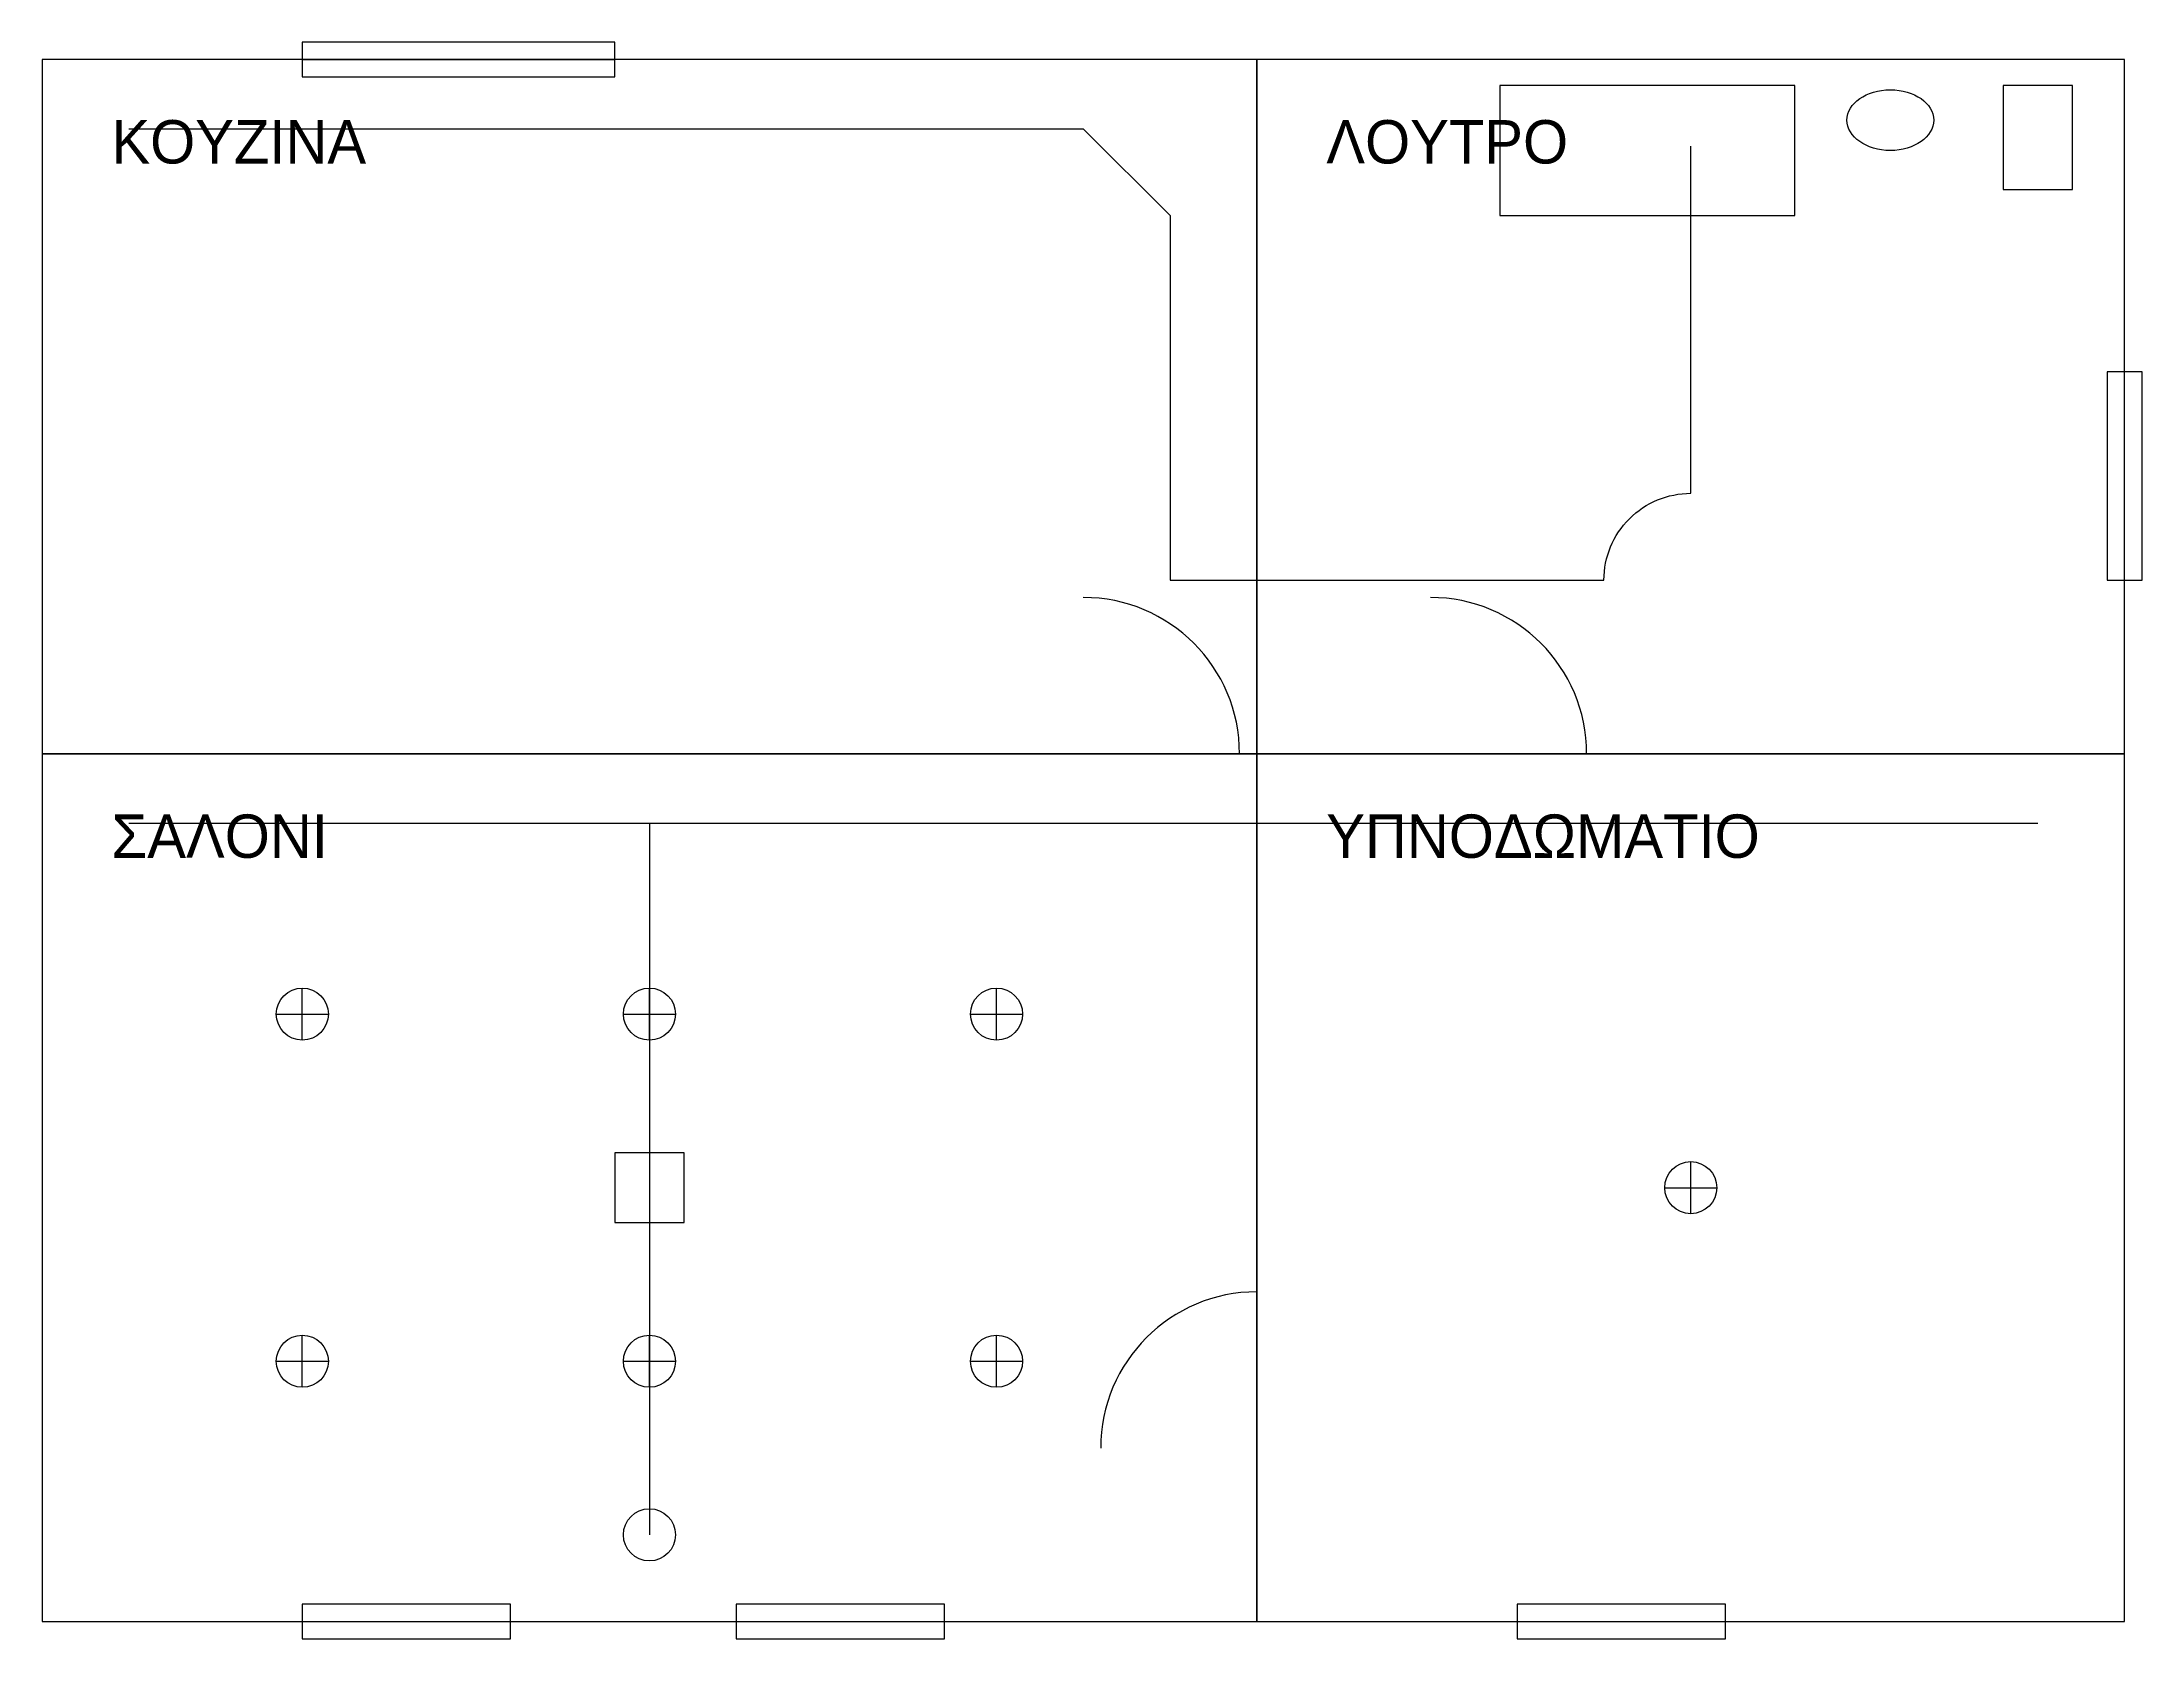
# Model space of a CAD drawing. Header units: millimetres. Extents: x 0 to 12100, y -100 to 9100.
import ezdxf

# ---------------------------------------------------------------- set-up
doc = ezdxf.new("R2010")
doc.units = ezdxf.units.MM
for name, color, linetype in [('ΑΕΡΑΓΩΓΟΙ', 4, 'Continuous'), ('ΔΑΠΕΔΑ', 8, 'Continuous'), ('ΚΕΙΜΕΝΑ', 7, 'Continuous'), ('ΚΟΥΦΩΜΑΤΑ', 3, 'Continuous'), ('ΤΟΙΧΟΙ', 7, 'Continuous'), ('ΥΓΙΕΙΝΗ', 6, 'Continuous'), ('ΥΔΡΕΥΣΗ', 5, 'Continuous'), ('ΦΩΤΙΣΜΟΣ', 2, 'Continuous')]:
    doc.layers.add(name, color=color, linetype=linetype)

# ---------------------------------------------------------------- blocks, each defined once
blk = doc.blocks.new('ΠΑΡΑΘΥΡΟ')
blk.add_line((0, 0), (1200, 0))
blk.add_lwpolyline([(0, -100), (1200, -100), (1200, 100), (0, 100)], close=True)
blk = doc.blocks.new('*U4')
blk.add_line((0, 0), (1800, 0))
blk.add_lwpolyline([(0, -100), (1800, -100), (1800, 100), (0, 100)], close=True)
blk = doc.blocks.new('ΠΟΡΤΑ')
blk.add_line((0, 0), (900, 0))
blk.add_arc((0, 0), 900, 0, 90)
blk = doc.blocks.new('ΛΕΚΑΝΗ')
blk.add_lwpolyline([(0, 0), (400, 0), (400, 600), (0, 600)], close=True)
blk = doc.blocks.new('ΝΙΠΤΗΡΑΣ')
blk.add_ellipse((250, 200), major_axis=(250, 0), ratio=0.7)
blk = doc.blocks.new('ΣΕΤ ΛΟΥΤΡΟΥ')
blk.add_lwpolyline([(1600, 0), (3300, 0), (3300, 750), (1600, 750)], close=True)
for name, p in [('ΛΕΚΑΝΗ', (0, 0)), ('ΝΙΠΤΗΡΑΣ', (800, 0))]:
    blk.add_blockref(name, p)
blk = doc.blocks.new('ΦΩΤΙΣΤΙΚΟ')
for p, q in [((0, -150), (0, 150)), ((-150, 0), (150, 0))]:
    blk.add_line(p, q)
blk.add_circle((0, 0), 150)

msp = doc.modelspace()

# ---------------------------------------------------------------- hatches: boundary and pattern name
at = {"layer": 'ΔΑΠΕΔΑ'}
h = msp.add_hatch(dxfattribs=at)
h.set_pattern_fill('ANSI31', color=256, scale=50, style=0, pattern_type=0)
h.set_pattern_definition([])
h.paths.add_polyline_path([(0, 5000), (7000, 5000), (7000, 9000), (0, 9000)])
h = msp.add_hatch(dxfattribs=at)
h.set_pattern_fill('ANSI31', color=256, scale=50, style=0, pattern_type=0)
h.set_pattern_definition([])
h.paths.add_polyline_path([(7000, 5000), (12000, 5000), (12000, 9000), (7000, 9000)])
h = msp.add_hatch(dxfattribs=at)
h.set_pattern_fill('ANSI31', color=256, scale=50, style=0, pattern_type=0)
h.set_pattern_definition([])
h.paths.add_polyline_path([(0, 0), (7000, 0), (7000, 5000), (0, 5000)])
h.paths.add_polyline_path([(3300, 2300), (3700, 2300), (3700, 2700), (3300, 2700)], flags=0)
h = msp.add_hatch(dxfattribs=at)
h.set_pattern_fill('ANSI31', color=256, scale=50, style=0, pattern_type=0)
h.set_pattern_definition([])
h.paths.add_polyline_path([(7000, 0), (12000, 0), (12000, 5000), (7000, 5000)])

# ---------------------------------------------------------------- linework, layer by layer
at = {"layer": 'ΑΕΡΑΓΩΓΟΙ'}
for p, q in [((500, 4600), (11500, 4600)), ((3500, 4600), (3500, 500))]:
    msp.add_line(p, q, dxfattribs=at)
msp.add_circle((3500, 500), 150, dxfattribs=at)
at = {"layer": 'ΤΟΙΧΟΙ'}
for points in [[(0, 5000), (7000, 5000), (7000, 9000), (0, 9000)], [(7000, 5000), (12000, 5000), (12000, 9000), (7000, 9000)], [(0, 0), (7000, 0), (7000, 5000), (0, 5000)], [(7000, 0), (12000, 0), (12000, 5000), (7000, 5000)], [(3300, 2300), (3700, 2300), (3700, 2700), (3300, 2700)]]:
    msp.add_lwpolyline(points, close=True, dxfattribs=at)
at = {"layer": 'ΥΔΡΕΥΣΗ'}
msp.add_lwpolyline([(500, 8600), (6000, 8600), (6500, 8100), (6500, 6000)], dxfattribs=at)
msp.add_lwpolyline([(6500, 6000), (9000, 6000, -0.414214), (9500, 6500), (9500, 8500)], format="xyb", dxfattribs=at)

# ---------------------------------------------------------------- block references
at = {"layer": 'ΚΟΥΦΩΜΑΤΑ'}
ref = msp.add_blockref('*U4', (1500, 9000), dxfattribs=at)
ref.add_attrib('ΤΥΠΟΣ', 'Π2', (0, 0), dxfattribs={"layer": '0', "height": 1})
ref.add_attrib('ΠΛΑΤΟΣ', '180', (0, 0), dxfattribs={"layer": '0', "height": 1})
ref.add_attrib('ΥΨΟΣ', '140', (0, 0), dxfattribs={"layer": '0', "height": 1})
ref = msp.add_blockref('ΠΑΡΑΘΥΡΟ', (12000, 6000), dxfattribs=dict(at, rotation=90))
ref.add_attrib('ΤΥΠΟΣ', 'Π1', (0, 0), dxfattribs={"layer": '0', "height": 1})
ref.add_attrib('ΠΛΑΤΟΣ', '120', (0, 0), dxfattribs={"layer": '0', "height": 1})
ref.add_attrib('ΥΨΟΣ', '140', (0, 0), dxfattribs={"layer": '0', "height": 1})
ref = msp.add_blockref('ΠΟΡΤΑ', (6000, 5000), dxfattribs=at)
ref.add_attrib('ΤΥΠΟΣ', 'Θ1', (0, 0), dxfattribs={"layer": '0', "height": 1})
ref.add_attrib('ΠΛΑΤΟΣ', '90', (0, 0), dxfattribs={"layer": '0', "height": 1})
ref.add_attrib('ΥΨΟΣ', '220', (0, 0), dxfattribs={"layer": '0', "height": 1})
ref = msp.add_blockref('ΠΟΡΤΑ', (8000, 5000), dxfattribs=at)
ref.add_attrib('ΤΥΠΟΣ', 'Θ2', (0, 0), dxfattribs={"layer": '0', "height": 1})
ref.add_attrib('ΠΛΑΤΟΣ', '80', (0, 0), dxfattribs={"layer": '0', "height": 1})
ref.add_attrib('ΥΨΟΣ', '220', (0, 0), dxfattribs={"layer": '0', "height": 1})
ref = msp.add_blockref('ΠΟΡΤΑ', (7000, 1000), dxfattribs=dict(at, rotation=90))
ref.add_attrib('ΤΥΠΟΣ', 'Θ1', (0, 0), dxfattribs={"layer": '0', "height": 1})
ref.add_attrib('ΠΛΑΤΟΣ', '90', (0, 0), dxfattribs={"layer": '0', "height": 1})
ref.add_attrib('ΥΨΟΣ', '220', (0, 0), dxfattribs={"layer": '0', "height": 1})
ref = msp.add_blockref('ΠΑΡΑΘΥΡΟ', (1500, 0), dxfattribs=at)
ref.add_attrib('ΤΥΠΟΣ', 'Π1', (0, 0), dxfattribs={"layer": '0', "height": 1})
ref.add_attrib('ΠΛΑΤΟΣ', '120', (0, 0), dxfattribs={"layer": '0', "height": 1})
ref.add_attrib('ΥΨΟΣ', '140', (0, 0), dxfattribs={"layer": '0', "height": 1})
ref = msp.add_blockref('ΠΑΡΑΘΥΡΟ', (4000, 0), dxfattribs=at)
ref.add_attrib('ΤΥΠΟΣ', 'Π1', (0, 0), dxfattribs={"layer": '0', "height": 1})
ref.add_attrib('ΠΛΑΤΟΣ', '120', (0, 0), dxfattribs={"layer": '0', "height": 1})
ref.add_attrib('ΥΨΟΣ', '140', (0, 0), dxfattribs={"layer": '0', "height": 1})
ref = msp.add_blockref('ΠΑΡΑΘΥΡΟ', (8500, 0), dxfattribs=at)
ref.add_attrib('ΤΥΠΟΣ', 'Π1', (0, 0), dxfattribs={"layer": '0', "height": 1})
ref.add_attrib('ΠΛΑΤΟΣ', '120', (0, 0), dxfattribs={"layer": '0', "height": 1})
ref.add_attrib('ΥΨΟΣ', '140', (0, 0), dxfattribs={"layer": '0', "height": 1})
at = {"layer": 'ΥΓΙΕΙΝΗ', "rotation": 180}
msp.add_blockref('ΣΕΤ ΛΟΥΤΡΟΥ', (11700, 8850), dxfattribs=at)
at = {"layer": 'ΦΩΤΙΣΜΟΣ', "row_count": 2, "column_count": 3, "row_spacing": 2000, "column_spacing": 2000}
msp.add_blockref('ΦΩΤΙΣΤΙΚΟ', (1500, 1500), dxfattribs=at)
at = {"layer": 'ΦΩΤΙΣΜΟΣ'}
msp.add_blockref('ΦΩΤΙΣΤΙΚΟ', (9500, 2500), dxfattribs=at)

# ---------------------------------------------------------------- texts
at = {"layer": 'ΚΕΙΜΕΝΑ'}
for s, p in [('ΚΟΥΖΙΝΑ', (400, 8400)), ('ΛΟΥΤΡΟ', (7400, 8400)), ('ΣΑΛΟΝΙ', (400, 4400)), ('ΥΠΝΟΔΩΜΑΤΙΟ', (7400, 4400))]:
    msp.add_text(s, height=250, dxfattribs=at).set_placement(p)

doc.saveas('drawing.dxf')
